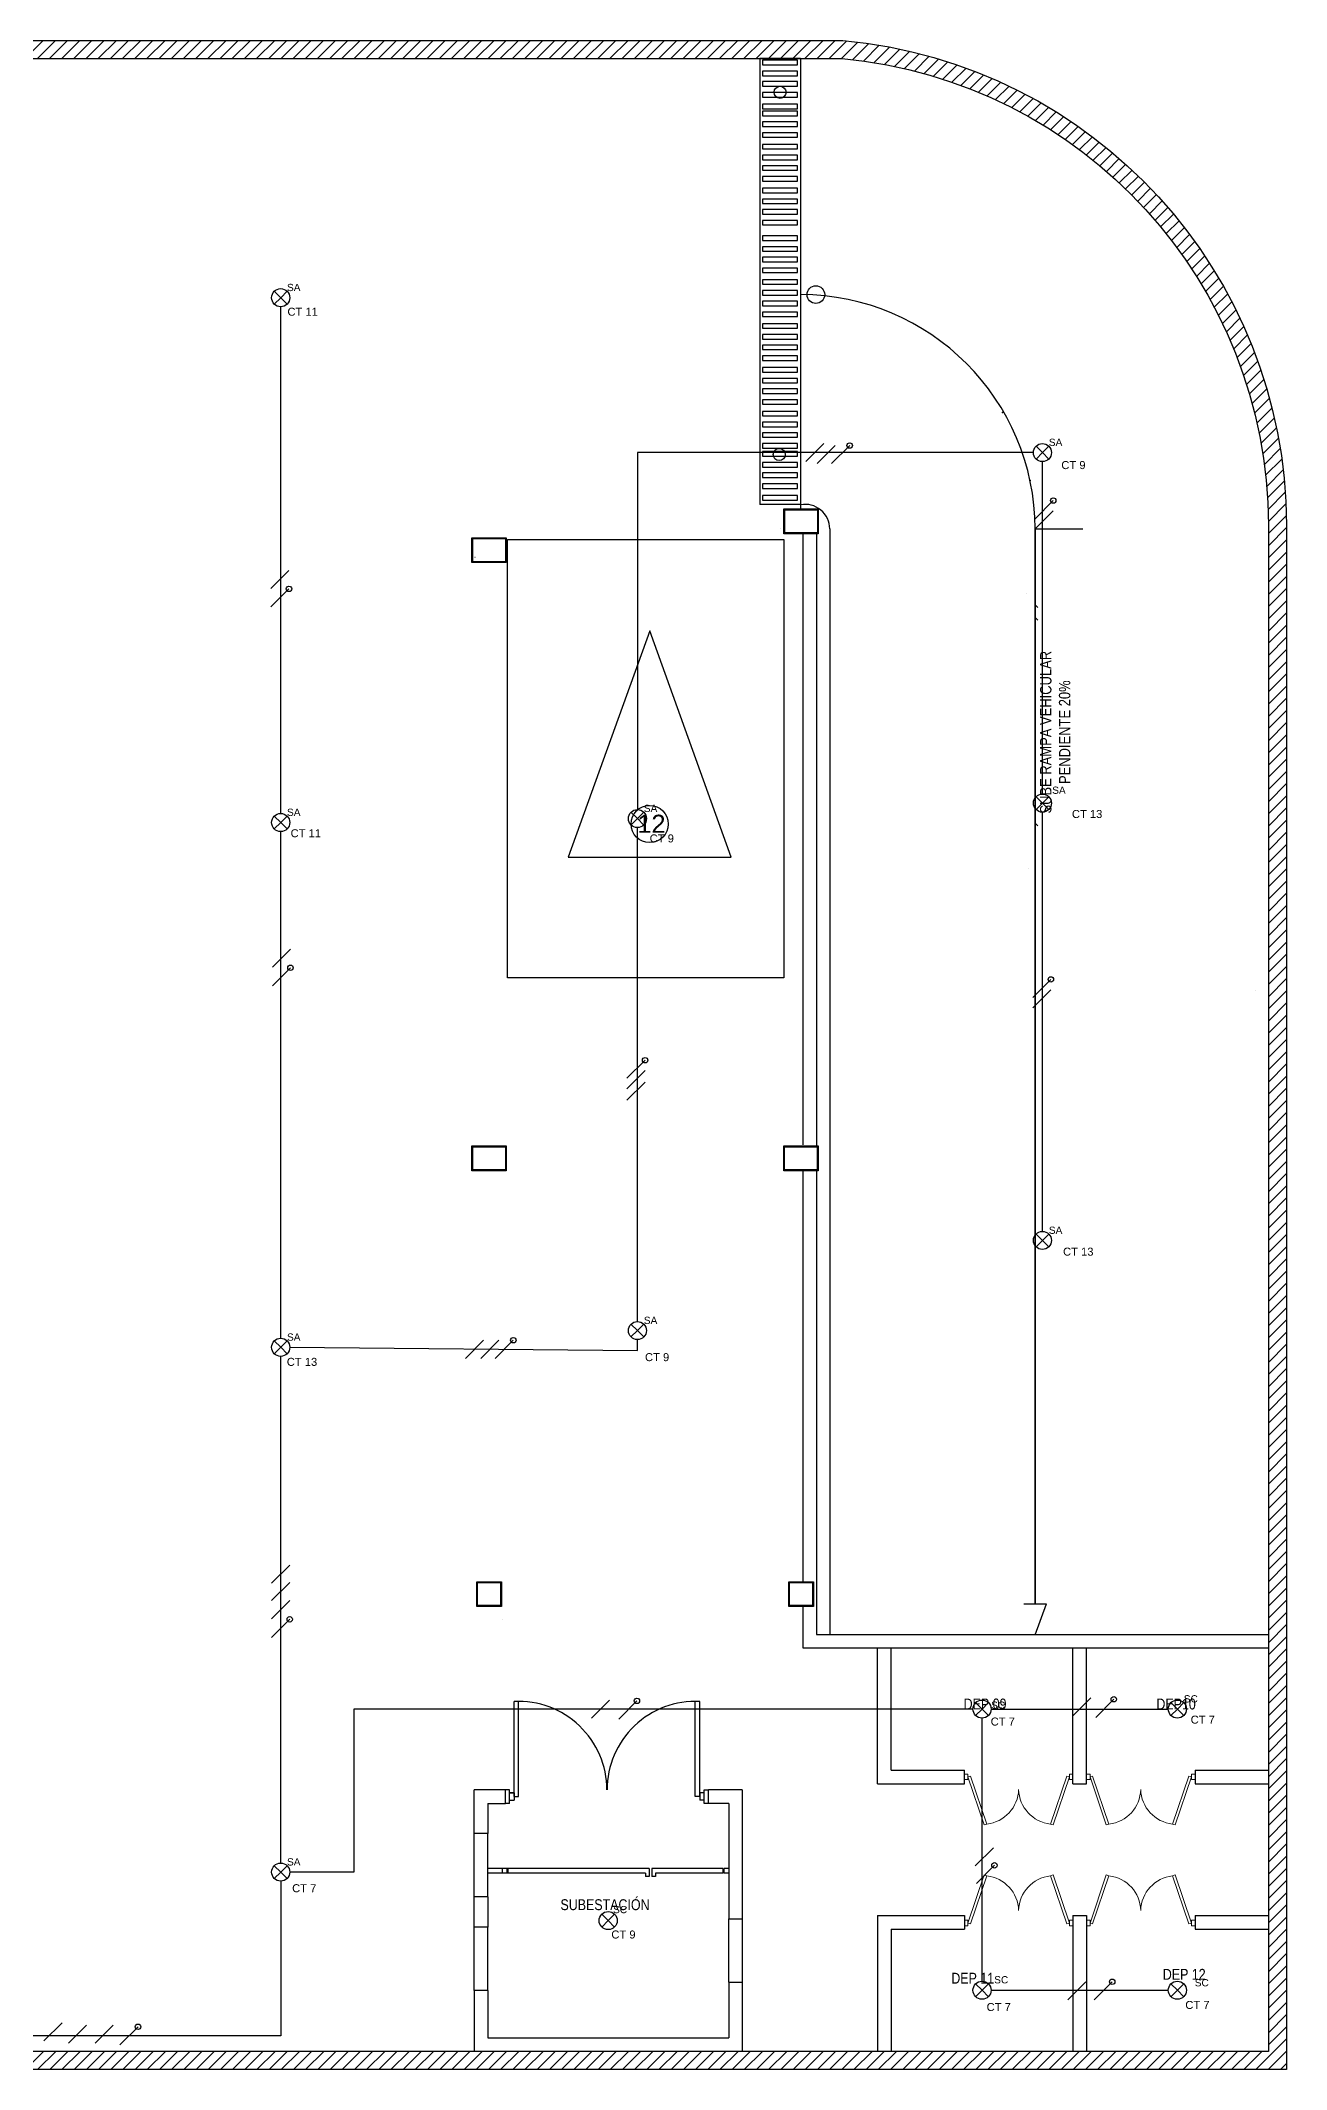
# Model space of a CAD drawing. Header units: metres. Extents: x 0 to 113, y -32 to 21.
# Drawn here: x 41.75 to 55.53, y -32.21 to -9.79 of the extents above; entities that cross this region are included whole.
import ezdxf

# ---------------------------------------------------------------- set-up
doc = ezdxf.new("R2010")
doc.units = ezdxf.units.M
doc.header["$LTSCALE"] = 0.5
doc.linetypes.add('ACAD_ISO02W100', pattern=[15, 12, -3])
doc.linetypes.add('ACAD_ISO10W100', pattern=[18, 12, -3, 0, -3])
for name, color, linetype in [('EDIFICIO', 8, 'Continuous'), ('FASES', 7, 'Continuous'), ('LUMINARIA', 1, 'Continuous'), ('PUNTO LUMINARIA', 7, 'Continuous'), ('TABLA', 7, 'Continuous'), ('TUBERIA-TECHO-PARED', 7, 'Continuous')]:
    doc.layers.add(name, color=color, linetype=linetype)
doc.layers.add('puertas', color=34, linetype='Continuous', lineweight=9)
doc.styles.add('ROMANS', font='ROMANS.shx')
doc.styles.get("Standard").update_dxf_attribs({"font": 'arial.ttf'})

# ---------------------------------------------------------------- blocks, each defined once
blk = doc.blocks.new('pi')
at = {"layer": 'puertas'}
for p, q in [((1300.377, 1044.61), (1300.405, 1044.62)), ((1300.377, 1044.61), (1300.557, 1044.079)), ((1300.405, 1044.62), (1300.586, 1044.089)), ((1301.29, 1044.089), (1301.471, 1044.62)), ((1301.319, 1044.079), (1301.499, 1044.61)), ((1301.499, 1044.61), (1301.471, 1044.62)), ((1301.471, 1044.62), (1301.499, 1044.61)), ((1300.557, 1044.079), (1300.586, 1044.089)), ((1301.29, 1044.089), (1301.319, 1044.079))]:
    blk.add_line(p, q, dxfattribs=at)
for points in [[(1300.338, 1044.641), (1300.377, 1044.641), (1300.377, 1044.58), (1300.338, 1044.58)], [(1301.499, 1044.641), (1301.538, 1044.641), (1301.538, 1044.58), (1301.499, 1044.58)]]:
    blk.add_lwpolyline(points, close=True, dxfattribs=at)
for centre, start, end in [((1300.544, 1044.481), 276.1123, 358.675), ((1301.332, 1044.481), 181.325, 263.8877)]:
    blk.add_arc(centre, 0.394, start, end, dxfattribs=at)
blk = doc.blocks.new('*U158')
at = {"layer": 'LUMINARIA'}
for q in [(-0.071, 0.071), (-0.071, -0.071), (0.071, 0.071), (0.071, -0.071)]:
    blk.add_line((0, 0), q, dxfattribs=at)
blk.add_circle((0, 0), 0.1, dxfattribs=at)
blk = doc.blocks.new('*U159')
at = {"layer": 'LUMINARIA'}
for q in [(-0.071, 0.071), (-0.071, -0.071), (0.071, 0.071), (0.071, -0.071)]:
    blk.add_line((0, 0), q, dxfattribs=at)
blk.add_circle((0, 0), 0.1, dxfattribs=at)
blk = doc.blocks.new('*U162')
at = {"layer": 'LUMINARIA'}
for q in [(-0.071, 0.071), (-0.071, -0.071), (0.071, 0.071), (0.071, -0.071)]:
    blk.add_line((0, 0), q, dxfattribs=at)
blk.add_circle((0, 0), 0.1, dxfattribs=at)
blk = doc.blocks.new('*U163')
at = {"layer": 'LUMINARIA'}
for q in [(-0.071, 0.071), (-0.071, -0.071), (0.071, 0.071), (0.071, -0.071)]:
    blk.add_line((0, 0), q, dxfattribs=at)
blk.add_circle((0, 0), 0.1, dxfattribs=at)
blk = doc.blocks.new('*U164')
at = {"layer": 'LUMINARIA'}
for q in [(-0.071, 0.071), (-0.071, -0.071), (0.071, 0.071), (0.071, -0.071)]:
    blk.add_line((0, 0), q, dxfattribs=at)
blk.add_circle((0, 0), 0.1, dxfattribs=at)
blk = doc.blocks.new('*U165')
at = {"layer": 'LUMINARIA'}
for q in [(-0.071, 0.071), (-0.071, -0.071), (0.071, 0.071), (0.071, -0.071)]:
    blk.add_line((0, 0), q, dxfattribs=at)
blk.add_circle((0, 0), 0.1, dxfattribs=at)
blk = doc.blocks.new('*U168')
at = {"layer": 'LUMINARIA'}
for q in [(-0.071, 0.071), (-0.071, -0.071), (0.071, 0.071), (0.071, -0.071)]:
    blk.add_line((0, 0), q, dxfattribs=at)
blk.add_circle((0, 0), 0.1, dxfattribs=at)
blk = doc.blocks.new('*U173')
at = {"layer": 'LUMINARIA'}
for q in [(-0.071, 0.071), (-0.071, -0.071), (0.071, 0.071), (0.071, -0.071)]:
    blk.add_line((0, 0), q, dxfattribs=at)
blk.add_circle((0, 0), 0.1, dxfattribs=at)
blk = doc.blocks.new('*U175')
at = {"layer": 'LUMINARIA'}
for q in [(-0.071, 0.071), (-0.071, -0.071), (0.071, 0.071), (0.071, -0.071)]:
    blk.add_line((0, 0), q, dxfattribs=at)
blk.add_circle((0, 0), 0.1, dxfattribs=at)
blk = doc.blocks.new('*U174')
at = {"layer": 'LUMINARIA'}
for q in [(-0.071, 0.071), (-0.071, -0.071), (0.071, 0.071), (0.071, -0.071)]:
    blk.add_line((0, 0), q, dxfattribs=at)
blk.add_circle((0, 0), 0.1, dxfattribs=at)
blk = doc.blocks.new('*U177')
at = {"layer": 'LUMINARIA'}
for q in [(-0.071, 0.071), (-0.071, -0.071), (0.071, 0.071), (0.071, -0.071)]:
    blk.add_line((0, 0), q, dxfattribs=at)
blk.add_circle((0, 0), 0.1, dxfattribs=at)
blk = doc.blocks.new('*U178')
at = {"layer": 'LUMINARIA'}
for q in [(-0.071, 0.071), (-0.071, -0.071), (0.071, 0.071), (0.071, -0.071)]:
    blk.add_line((0, 0), q, dxfattribs=at)
blk.add_circle((0, 0), 0.1, dxfattribs=at)
blk = doc.blocks.new('*U179')
at = {"layer": 'LUMINARIA'}
for q in [(-0.071, 0.071), (-0.071, -0.071), (0.071, 0.071), (0.071, -0.071)]:
    blk.add_line((0, 0), q, dxfattribs=at)
blk.add_circle((0, 0), 0.1, dxfattribs=at)
blk = doc.blocks.new('*U180')
at = {"layer": 'LUMINARIA'}
for q in [(-0.071, 0.071), (-0.071, -0.071), (0.071, 0.071), (0.071, -0.071)]:
    blk.add_line((0, 0), q, dxfattribs=at)
blk.add_circle((0, 0), 0.1, dxfattribs=at)
blk = doc.blocks.new('FASE')
at = {"layer": 'FASES', "ltscale": 0.5}
blk.add_line((-0.1, -0.1), (0.1, 0.1), dxfattribs=at)
blk = doc.blocks.new('FASE NEUTRO')
at = {"layer": 'FASES', "ltscale": 0.5}
h = blk.add_hatch(dxfattribs=at)
h.set_pattern_fill('ANGLE', color=256)
h.set_pattern_definition([(0, (0, 0), (0, 6.985), [5.08, -1.905]), (90, (0, 0), (-6.985, 4e-16), [5.08, -1.905])])
h.paths.add_polyline_path([(0.07, 0.1, 1), (0.13, 0.1, 1)])
blk.add_lwpolyline([(-0.1, -0.1), (0.1, 0.1)], dxfattribs=at)
blk.add_circle((0.1, 0.1), 0.03, dxfattribs=at)

msp = doc.modelspace()

# ---------------------------------------------------------------- hatches: boundary and pattern name
at = {"layer": 'EDIFICIO'}
h = msp.add_hatch(dxfattribs=at)
h.set_pattern_fill('ANSI31', color=252, scale=0.03, style=0)
h.set_pattern_definition([(45, (-695.46298, -1140.23354), (-0.067351921, 0.067351921), [])])
h.paths.add_polyline_path([(50.625, -9.787), (19.658, -9.787), (19.658, -12.619), (19.658, -18.056), (19.658, -32.21), (41.512, -32.21), (55.528, -32.21), (55.528, -15.141, 0.387418)])
h.paths.add_polyline_path([(50.616, -9.987, -0.386911), (55.328, -15.142), (55.328, -32.01), (41.512, -32.01), (19.858, -32.01), (19.858, -18.056), (19.858, -12.619), (19.858, -9.987)], flags=16)

# ---------------------------------------------------------------- linework, layer by layer
at = {"layer": 'EDIFICIO', "color": 252}
for p, q in [((49.707, -9.987), (49.707, -14.914)), ((50.157, -9.987), (49.707, -9.987)), ((50.157, -9.987), (50.157, -14.955)), ((50.157, -14.914), (49.707, -14.914)), ((49.934, -15.185), (49.934, -15.185)), ((50.182, -15.247), (50.182, -21.993)), ((50.332, -15.247), (50.332, -22.002)), ((50.478, -15.185), (50.478, -27.402)), ((52.75, -27.065), (52.75, -15.185)), ((52.75, -15.185), (53.278, -15.185)), ((52.65, -15.9), (52.65, -15.9)), ((52.75, -16.024), (52.779, -16.052)), ((52.75, -16.165), (52.779, -16.194)), ((52.75, -18.438), (52.779, -18.466)), ((52.679, -18.933), (52.679, -18.933)), ((50.182, -22.278), (50.182, -26.82)), ((50.332, -22.278), (50.332, -27.402)), ((50.182, -27.094), (50.182, -27.146)), ((52.626, -27.065), (52.875, -27.064)), ((52.75, -27.04), (52.75, -27.04)), ((52.75, -27.405), (52.875, -27.064)), ((46.862, -27.235), (46.862, -27.235)), ((50.182, -27.146), (50.182, -27.552)), ((50.182, -27.552), (52.197, -27.552)), ((50.332, -27.402), (55.328, -27.402)), ((51.006, -29.052), (51.006, -27.552)), ((51.156, -28.902), (51.156, -27.552)), ((52.197, -27.552), (55.328, -27.552)), ((52.75, -27.405), (52.75, -27.402)), ((53.167, -29.052), (53.167, -27.552)), ((53.317, -29.052), (53.317, -27.552)), ((46.989, -29.194), (46.989, -28.144)), ((47.039, -29.194), (47.039, -28.144)), ((48.992, -29.194), (48.992, -28.144)), ((49.042, -29.194), (49.042, -28.144)), ((51.156, -28.902), (51.967, -28.902)), ((51.967, -29.052), (51.967, -28.902)), ((54.517, -28.902), (55.328, -28.902)), ((54.517, -28.902), (54.517, -29.052)), ((46.894, -29.121), (46.547, -29.121)), ((46.547, -29.603), (46.547, -29.121)), ((46.894, -29.271), (46.894, -29.121)), ((46.939, -29.121), (46.894, -29.121)), ((46.939, -29.271), (46.939, -29.121)), ((49.092, -29.121), (49.138, -29.121)), ((49.092, -29.271), (49.092, -29.121)), ((49.512, -29.121), (49.138, -29.121)), ((49.138, -29.271), (49.138, -29.121)), ((49.512, -29.121), (49.512, -30.547)), ((51.006, -29.052), (51.967, -29.052)), ((53.167, -29.052), (53.317, -29.052)), ((54.517, -29.052), (55.328, -29.052)), ((46.697, -29.271), (46.894, -29.271)), ((46.697, -29.271), (46.697, -29.603)), ((46.939, -29.271), (46.894, -29.271)), ((46.989, -29.153), (46.939, -29.153)), ((46.939, -29.153), (46.989, -29.153)), ((46.939, -29.235), (46.989, -29.235)), ((46.989, -29.153), (46.989, -29.235)), ((46.989, -29.194), (47.039, -29.194)), ((49.042, -29.194), (48.992, -29.194)), ((49.092, -29.153), (49.042, -29.153)), ((49.042, -29.153), (49.042, -29.235)), ((49.092, -29.235), (49.042, -29.235)), ((49.138, -29.271), (49.092, -29.271)), ((49.362, -29.271), (49.138, -29.271)), ((49.362, -29.271), (49.362, -30.547)), ((46.547, -30.303), (46.547, -29.603)), ((46.697, -29.603), (46.547, -29.603)), ((46.697, -30.303), (46.697, -29.603)), ((48.481, -29.99), (46.697, -29.99)), ((48.442, -30.04), (46.697, -30.04)), ((46.912, -29.99), (46.862, -29.99)), ((46.862, -30.04), (46.862, -29.99)), ((46.912, -30.04), (46.862, -30.04)), ((46.912, -30.04), (46.912, -29.99)), ((46.922, -30.04), (46.922, -29.99)), ((48.442, -30.04), (48.442, -30.078)), ((48.481, -29.99), (48.481, -30.078)), ((49.302, -29.99), (48.511, -29.99)), ((48.57, -29.99), (48.511, -29.99)), ((48.511, -29.99), (48.511, -30.078)), ((49.302, -30.04), (48.552, -30.04)), ((48.552, -30.04), (48.552, -30.078)), ((49.302, -30.04), (49.302, -29.99)), ((49.362, -29.99), (49.312, -29.99)), ((49.312, -30.04), (49.312, -29.99)), ((49.362, -30.04), (49.312, -30.04)), ((49.362, -29.99), (49.362, -30.04)), ((48.481, -30.078), (48.442, -30.078)), ((48.552, -30.078), (48.511, -30.078)), ((46.697, -30.303), (46.547, -30.303)), ((46.547, -30.638), (46.547, -30.303)), ((46.697, -30.303), (46.697, -30.638)), ((46.547, -31.338), (46.547, -30.638)), ((46.697, -30.638), (46.547, -30.638)), ((46.697, -31.338), (46.697, -30.638)), ((49.362, -31.247), (49.362, -30.547)), ((49.362, -30.547), (49.512, -30.547)), ((49.512, -30.547), (49.512, -31.247)), ((51.006, -30.51), (51.967, -30.51)), ((51.006, -30.51), (51.006, -32.01)), ((51.156, -30.66), (51.967, -30.66)), ((51.156, -30.66), (51.156, -32.01)), ((51.967, -30.51), (51.967, -30.66)), ((53.167, -30.51), (53.317, -30.51)), ((53.167, -30.51), (53.167, -32.01)), ((53.317, -30.51), (53.317, -32.01)), ((53.317, -30.51), (53.317, -32.01)), ((54.517, -30.51), (54.517, -30.66)), ((54.517, -30.51), (55.328, -30.51)), ((54.517, -30.66), (55.328, -30.66)), ((46.547, -31.338), (46.547, -32.01)), ((46.697, -31.338), (46.547, -31.338)), ((46.697, -31.338), (46.697, -31.86)), ((49.362, -31.247), (49.362, -31.86)), ((49.362, -31.247), (49.512, -31.247)), ((49.512, -31.247), (49.512, -32.01)), ((46.697, -31.86), (49.362, -31.86))]:
    msp.add_line(p, q, dxfattribs=at)
at = {"layer": 'EDIFICIO', "color": 252, "ltscale": 6}
for p, q in [((52.75, -15.185), (52.75, -27.065)), ((52.75, -27.402), (52.75, -27.405))]:
    msp.add_line(p, q, dxfattribs=at)
at = {"layer": 'EDIFICIO', "color": 252, "ltscale": 0.05}
msp.add_line((46.557, -15.499), (46.555, -15.499), dxfattribs=at)
at = {"layer": 'EDIFICIO', "color": 252}
msp.add_lwpolyline([(55.528, -15.141), (55.528, -32.21), (41.512, -32.21), (19.658, -32.21), (19.658, -18.056), (19.658, -12.619), (19.658, -9.787), (50.625, -9.787, -0.387418), (55.528, -15.141)], format="xyb", dxfattribs=at)
msp.add_lwpolyline([(55.528, -15.141), (55.528, -32.21), (41.512, -32.21), (19.658, -32.21), (19.658, -18.056), (19.658, -12.619), (19.658, -9.787), (50.625, -9.787, -0.387418), (55.528, -15.141)], format="xyb", dxfattribs=at)
msp.add_lwpolyline([(55.528, -15.141), (55.528, -32.21), (41.512, -32.21), (19.658, -32.21), (19.658, -18.056), (19.658, -12.619), (19.658, -9.787), (50.625, -9.787, -0.387418), (55.528, -15.141)], format="xyb", dxfattribs=at)
msp.add_lwpolyline([(55.328, -15.142), (55.328, -32.01), (41.512, -32.01), (19.858, -32.01), (19.858, -18.056), (19.858, -12.619), (19.858, -9.987), (50.616, -9.987, -0.386911)], format="xyb", close=True, dxfattribs=at)
for points in [[(49.735, -10.005), (49.735, -10.055), (50.121, -10.055), (50.121, -10.005)], [(49.735, -10.005), (49.735, -10.055), (50.121, -10.055), (50.121, -10.005)], [(49.735, -10.125), (49.735, -10.175), (50.121, -10.175), (50.121, -10.125)], [(49.735, -10.125), (49.735, -10.175), (50.121, -10.175), (50.121, -10.125)], [(49.735, -10.241), (49.735, -10.291), (50.121, -10.291), (50.121, -10.241)], [(49.735, -10.241), (49.735, -10.291), (50.121, -10.291), (50.121, -10.241)], [(49.735, -10.361), (49.735, -10.411), (50.121, -10.411), (50.121, -10.361)], [(49.735, -10.361), (49.735, -10.411), (50.121, -10.411), (50.121, -10.361)], [(49.735, -10.49), (49.735, -10.54), (50.121, -10.54), (50.121, -10.49)], [(49.735, -10.49), (49.735, -10.54), (50.121, -10.54), (50.121, -10.49)], [(49.735, -10.569), (49.735, -10.619), (50.121, -10.619), (50.121, -10.569)], [(49.735, -10.569), (49.735, -10.619), (50.121, -10.619), (50.121, -10.569)], [(49.735, -10.685), (49.735, -10.735), (50.121, -10.735), (50.121, -10.685)], [(49.735, -10.685), (49.735, -10.735), (50.121, -10.735), (50.121, -10.685)], [(49.735, -10.805), (49.735, -10.855), (50.121, -10.855), (50.121, -10.805)], [(49.735, -10.805), (49.735, -10.855), (50.121, -10.855), (50.121, -10.805)], [(49.735, -10.934), (49.735, -10.984), (50.121, -10.984), (50.121, -10.934)], [(49.735, -10.934), (49.735, -10.984), (50.121, -10.984), (50.121, -10.934)], [(49.735, -11.054), (49.735, -11.104), (50.121, -11.104), (50.121, -11.054)], [(49.735, -11.054), (49.735, -11.104), (50.121, -11.104), (50.121, -11.054)], [(49.735, -11.17), (49.735, -11.22), (50.121, -11.22), (50.121, -11.17)], [(49.735, -11.17), (49.735, -11.22), (50.121, -11.22), (50.121, -11.17)], [(49.735, -11.29), (49.735, -11.34), (50.121, -11.34), (50.121, -11.29)], [(49.735, -11.29), (49.735, -11.34), (50.121, -11.34), (50.121, -11.29)], [(49.735, -11.419), (49.735, -11.469), (50.121, -11.469), (50.121, -11.419)], [(49.735, -11.419), (49.735, -11.469), (50.121, -11.469), (50.121, -11.419)], [(49.735, -11.539), (49.735, -11.589), (50.121, -11.589), (50.121, -11.539)], [(49.735, -11.539), (49.735, -11.589), (50.121, -11.589), (50.121, -11.539)], [(49.735, -11.655), (49.735, -11.705), (50.121, -11.705), (50.121, -11.655)], [(49.735, -11.655), (49.735, -11.705), (50.121, -11.705), (50.121, -11.655)], [(49.735, -11.775), (49.735, -11.825), (50.121, -11.825), (50.121, -11.775)], [(49.735, -11.775), (49.735, -11.825), (50.121, -11.825), (50.121, -11.775)], [(49.735, -11.946), (49.735, -11.996), (50.121, -11.996), (50.121, -11.946)], [(49.735, -11.946), (49.735, -11.996), (50.121, -11.996), (50.121, -11.946)], [(49.735, -12.065), (49.735, -12.115), (50.121, -12.115), (50.121, -12.065)], [(49.735, -12.065), (49.735, -12.115), (50.121, -12.115), (50.121, -12.065)], [(49.735, -12.182), (49.735, -12.232), (50.121, -12.232), (50.121, -12.182)], [(49.735, -12.182), (49.735, -12.232), (50.121, -12.232), (50.121, -12.182)], [(49.735, -12.302), (49.735, -12.352), (50.121, -12.352), (50.121, -12.302)], [(49.735, -12.302), (49.735, -12.352), (50.121, -12.352), (50.121, -12.302)], [(49.735, -12.431), (49.735, -12.481), (50.121, -12.481), (50.121, -12.431)], [(49.735, -12.431), (49.735, -12.481), (50.121, -12.481), (50.121, -12.431)], [(49.735, -12.55), (49.735, -12.6), (50.121, -12.6), (50.121, -12.55)], [(49.735, -12.55), (49.735, -12.6), (50.121, -12.6), (50.121, -12.55)], [(49.735, -12.667), (49.735, -12.717), (50.121, -12.717), (50.121, -12.667)], [(49.735, -12.667), (49.735, -12.717), (50.121, -12.717), (50.121, -12.667)], [(49.735, -12.787), (49.735, -12.837), (50.121, -12.837), (50.121, -12.787)], [(49.735, -12.787), (49.735, -12.837), (50.121, -12.837), (50.121, -12.787)], [(49.735, -12.916), (49.735, -12.966), (50.121, -12.966), (50.121, -12.916)], [(49.735, -12.916), (49.735, -12.966), (50.121, -12.966), (50.121, -12.916)], [(49.735, -13.036), (49.735, -13.086), (50.121, -13.086), (50.121, -13.036)], [(49.735, -13.036), (49.735, -13.086), (50.121, -13.086), (50.121, -13.036)], [(49.735, -13.152), (49.735, -13.202), (50.121, -13.202), (50.121, -13.152)], [(49.735, -13.152), (49.735, -13.202), (50.121, -13.202), (50.121, -13.152)], [(49.735, -13.272), (49.735, -13.322), (50.121, -13.322), (50.121, -13.272)], [(49.735, -13.272), (49.735, -13.322), (50.121, -13.322), (50.121, -13.272)], [(49.735, -13.401), (49.735, -13.451), (50.121, -13.451), (50.121, -13.401)], [(49.735, -13.401), (49.735, -13.451), (50.121, -13.451), (50.121, -13.401)], [(49.735, -13.521), (49.735, -13.571), (50.121, -13.571), (50.121, -13.521)], [(49.735, -13.521), (49.735, -13.571), (50.121, -13.571), (50.121, -13.521)], [(49.735, -13.637), (49.735, -13.687), (50.121, -13.687), (50.121, -13.637)], [(49.735, -13.637), (49.735, -13.687), (50.121, -13.687), (50.121, -13.637)], [(49.735, -13.757), (49.735, -13.807), (50.121, -13.807), (50.121, -13.757)], [(49.735, -13.757), (49.735, -13.807), (50.121, -13.807), (50.121, -13.757)], [(49.735, -13.886), (49.735, -13.936), (50.121, -13.936), (50.121, -13.886)], [(49.735, -13.886), (49.735, -13.936), (50.121, -13.936), (50.121, -13.886)], [(49.735, -14.006), (49.735, -14.056), (50.121, -14.056), (50.121, -14.006)], [(49.735, -14.006), (49.735, -14.056), (50.121, -14.056), (50.121, -14.006)], [(49.735, -14.122), (49.735, -14.172), (50.121, -14.172), (50.121, -14.122)], [(49.735, -14.122), (49.735, -14.172), (50.121, -14.172), (50.121, -14.122)], [(49.735, -14.242), (49.735, -14.292), (50.121, -14.292), (50.121, -14.242)], [(49.735, -14.242), (49.735, -14.292), (50.121, -14.292), (50.121, -14.242)], [(49.735, -14.33), (49.735, -14.38), (50.121, -14.38), (50.121, -14.33)], [(49.735, -14.33), (49.735, -14.38), (50.121, -14.38), (50.121, -14.33)], [(49.735, -14.45), (49.735, -14.5), (50.121, -14.5), (50.121, -14.45)], [(49.735, -14.45), (49.735, -14.5), (50.121, -14.5), (50.121, -14.45)], [(49.735, -14.566), (49.735, -14.616), (50.121, -14.616), (50.121, -14.566)], [(49.735, -14.566), (49.735, -14.616), (50.121, -14.616), (50.121, -14.566)], [(49.735, -14.686), (49.735, -14.736), (50.121, -14.736), (50.121, -14.686)], [(49.735, -14.686), (49.735, -14.736), (50.121, -14.736), (50.121, -14.686)], [(49.735, -14.815), (49.735, -14.865), (50.121, -14.865), (50.121, -14.815)], [(49.735, -14.815), (49.735, -14.865), (50.121, -14.865), (50.121, -14.815)], [(50.352, -15.238), (49.971, -15.238), (49.971, -14.962), (50.352, -14.962)], [(46.902, -15.557), (46.522, -15.557), (46.522, -15.282), (46.902, -15.282)], [(46.916, -15.303), (49.97, -15.303), (49.97, -20.146), (46.916, -20.146)], [(48.488, -16.311), (47.588, -18.811), (49.388, -18.811)], [(46.902, -22.278), (46.522, -22.278), (46.522, -22.002), (46.902, -22.002)], [(50.351, -22.278), (49.97, -22.278), (49.97, -22.002), (50.351, -22.002)], [(46.575, -26.82), (46.848, -26.82), (46.848, -27.094), (46.575, -27.094)], [(46.575, -26.82), (46.848, -26.82), (46.848, -27.094), (46.575, -27.094)], [(46.575, -26.82), (46.848, -26.82), (46.848, -27.094), (46.575, -27.094)], [(50.298, -27.094), (50.025, -27.094), (50.025, -26.82), (50.298, -26.82)], [(50.298, -27.094), (50.025, -27.094), (50.025, -26.82), (50.298, -26.82)], [(50.298, -27.094), (50.025, -27.094), (50.025, -26.82), (50.298, -26.82)], [(50.298, -27.094), (50.025, -27.094), (50.025, -26.82), (50.298, -26.82)], [(50.298, -27.094), (50.025, -27.094), (50.025, -26.82), (50.298, -26.82)]]:
    msp.add_lwpolyline(points, close=True, dxfattribs=at)
for points in [[(50.342, -15.228), (49.981, -15.228), (49.981, -14.972), (50.342, -14.972), (50.342, -15.228)], [(46.892, -15.547), (46.532, -15.547), (46.532, -15.292), (46.892, -15.292), (46.892, -15.547)], [(46.892, -22.268), (46.532, -22.268), (46.532, -22.012), (46.892, -22.012), (46.892, -22.268)], [(46.892, -22.268), (46.532, -22.268), (46.532, -22.012), (46.892, -22.012), (46.892, -22.268)], [(46.892, -22.268), (46.532, -22.268), (46.532, -22.012), (46.892, -22.012), (46.892, -22.268)], [(50.341, -22.268), (49.98, -22.268), (49.98, -22.012), (50.341, -22.012), (50.341, -22.268)], [(46.585, -26.83), (46.838, -26.83), (46.838, -27.084), (46.585, -27.084), (46.585, -26.83)], [(46.585, -26.83), (46.838, -26.83), (46.838, -27.084), (46.585, -27.084), (46.585, -26.83)], [(46.585, -26.83), (46.838, -26.83), (46.838, -27.084), (46.585, -27.084), (46.585, -26.83)], [(46.819, -26.83), (46.838, -26.83), (46.838, -27.084), (46.819, -27.084)], [(46.819, -26.83), (46.838, -26.83), (46.838, -27.084), (46.819, -27.084)], [(50.288, -27.084), (50.035, -27.084), (50.035, -26.83), (50.288, -26.83), (50.288, -27.084)], [(50.288, -27.084), (50.035, -27.084), (50.035, -26.83), (50.288, -26.83), (50.288, -27.084)], [(50.288, -27.084), (50.035, -27.084), (50.035, -26.83), (50.288, -26.83), (50.288, -27.084)], [(50.288, -27.084), (50.035, -27.084), (50.035, -26.83), (50.288, -26.83), (50.288, -27.084)], [(50.288, -27.084), (50.035, -27.084), (50.035, -26.83), (50.288, -26.83), (50.288, -27.084)], [(55.528, -32.21), (50.161, -32.21)]]:
    msp.add_lwpolyline(points, dxfattribs=at)
at = {"layer": 'EDIFICIO', "color": 252, "linetype": 'ACAD_ISO02W100', "ltscale": 0.03}
msp.add_lwpolyline([(55.187, -20.283), (55.187, -20.283)], close=True, dxfattribs=at)
msp.add_lwpolyline([(55.187, -20.283), (55.187, -20.283)], close=True, dxfattribs=at)
at = {"layer": 'EDIFICIO', "color": 252}
for centre, radius in [((49.929, -10.359), 0.0666), ((49.929, -10.359), 0.0666), ((50.325, -12.595), 0.0976), ((49.92, -14.362), 0.0666), ((49.92, -14.362), 0.0666), ((48.488, -18.446), 0.205)]:
    msp.add_circle(centre, radius, dxfattribs=at)
at = {"layer": 'EDIFICIO', "color": 252, "ltscale": 6}
msp.add_arc((50.153, -15.192), 2.597, 0.154, 89.8681, dxfattribs=at)
at = {"layer": 'EDIFICIO', "color": 252}
for centre, radius, start, end in [((50.206, -15.185), 0.272, 0.0005, 100.4212), ((47.037, -29.121), 0.978, 0.0487, 92.8113), ((48.994, -29.121), 0.978, 87.1887, 179.9513)]:
    msp.add_arc(centre, radius, start, end, dxfattribs=at)
at = {"layer": 'EDIFICIO', "color": 252, "linetype": 'ACAD_ISO10W100'}
for p in [(52.39, -13.899), (52.39, -13.899), (52.694, -14.649)]:
    msp.add_point(p, dxfattribs=at)
at = {"layer": 'PUNTO LUMINARIA'}
for p in [(44.408, -12.629, 2.924), (52.83, -14.341, 5.932), (48.352, -18.386, 2.924), (44.408, -18.429, 2.924), (52.83, -23.048, 5.932), (48.352, -24.044, 2.924), (44.408, -24.229, 2.924), (52.162, -28.227), (54.322, -28.227, 2.87), (44.408, -30.029, 2.924), (48.029, -30.565, 3), (52.162, -31.335, 2.87), (54.322, -31.335, 2.87)]:
    msp.add_point(p, dxfattribs=at)
at = {"layer": 'TUBERIA-TECHO-PARED', "ltscale": 0.5}
for p, q in [((52.83, -18.115, 5.932), (52.83, -14.441, 5.932)), ((52.83, -22.948, 5.932), (52.83, -18.315, 5.932))]:
    msp.add_line(p, q, dxfattribs=at)
for points, elevation in [([(44.408, -18.329), (44.408, -12.729)], 2.924), ([(52.73, -14.341), (48.352, -14.341), (48.352, -18.286)], 5.932), ([(44.408, -24.129), (44.408, -18.529)], 2.924), ([(48.352, -23.944), (48.352, -18.486)], 2.924), ([(44.508, -24.229), (48.352, -24.265), (48.352, -24.144)], 2.924), ([(44.408, -29.929), (44.408, -24.329)], 2.924), ([(52.162, -31.235), (52.162, -28.327)], 2.87), ([(44.408, -30.129), (44.408, -31.84), (40.453, -31.839)], 2.924), ([(52.262, -31.335), (54.222, -31.335)], 2.87)]:
    msp.add_lwpolyline(points, dxfattribs=dict(at, elevation=elevation))
for points in [[(52.062, -28.227), (45.216, -28.227), (45.216, -30.029), (44.508, -30.029)], [(52.262, -28.227), (54.222, -28.227)]]:
    msp.add_lwpolyline(points, dxfattribs=at)

# ---------------------------------------------------------------- block references
at = {"layer": 'EDIFICIO', "color": 252}
msp.add_blockref('pi', (-1248.371, -1073.587), dxfattribs=at)
at = {"layer": 'EDIFICIO', "color": 252, "xscale": -1}
msp.add_blockref('pi', (1354.855, -1073.587), dxfattribs=at)
at = {"layer": 'EDIFICIO', "color": 252, "xscale": -1, "rotation": 180}
msp.add_blockref('pi', (-1248.371, 1014.018), dxfattribs=at)
at = {"layer": 'EDIFICIO', "color": 252, "rotation": 180}
msp.add_blockref('pi', (1354.855, 1014.018), dxfattribs=at)
at = {"layer": 'FASES', "ltscale": 0.5}
for name, p in [('FASE', (50.313, -14.34, 2.51)), ('FASE', (50.438, -14.363, 2.51)), ('FASE NEUTRO', (50.599, -14.363, 2.51)), ('FASE NEUTRO', (52.85, -14.971)), ('FASE', (52.85, -15.085)), ('FASE', (44.4, -15.742, 2.924)), ('FASE NEUTRO', (44.4, -15.947, 2.924)), ('FASE', (44.416, -19.929, 2.924)), ('FASE NEUTRO', (44.416, -20.135, 2.924)), ('FASE NEUTRO', (52.823, -20.263)), ('FASE', (52.823, -20.377)), ('FASE NEUTRO', (48.337, -21.156)), ('FASE', (48.337, -21.271)), ('FASE', (48.337, -21.398)), ('FASE', (46.55, -24.251, 2.51)), ('FASE', (46.72, -24.251, 2.51)), ('FASE NEUTRO', (46.88, -24.251, 2.51)), ('FASE', (44.408, -26.736, 2.924)), ('FASE', (44.408, -26.928, 2.924)), ('FASE', (44.408, -27.129, 2.924)), ('FASE NEUTRO', (44.408, -27.335, 2.924)), ('FASE', (47.943, -28.227)), ('FASE NEUTRO', (48.247, -28.237, 2.51)), ('FASE', (53.267, -28.202)), ('FASE NEUTRO', (53.519, -28.219, 2.51)), ('FASE', (52.188, -29.861)), ('FASE NEUTRO', (52.2, -30.054, 2.51)), ('FASE', (53.211, -31.342)), ('FASE NEUTRO', (53.502, -31.341, 2.51)), ('FASE', (41.891, -31.794)), ('FASE', (42.163, -31.819)), ('FASE', (42.457, -31.819)), ('FASE NEUTRO', (42.731, -31.839, 2.51))]:
    msp.add_blockref(name, p, dxfattribs=at)
at = {"layer": 'LUMINARIA'}
for name, p in [('*U159', (44.408, -12.629, 2.924)), ('*U163', (52.83, -14.341, 5.932)), ('*U174', (52.83, -18.215, 5.932)), ('*U158', (44.408, -18.429, 2.924)), ('*U175', (48.352, -18.386, 2.924)), ('*U162', (52.83, -23.048, 5.932)), ('*U165', (48.352, -24.044, 2.924)), ('*U164', (44.408, -24.229, 2.924)), ('*U177', (52.162, -28.227)), ('*U178', (54.322, -28.227, 2.87)), ('*U168', (44.408, -30.029, 2.924)), ('*U173', (48.029, -30.565, 3)), ('*U179', (52.162, -31.335, 2.87)), ('*U180', (54.322, -31.335, 2.87))]:
    msp.add_blockref(name, p, dxfattribs=at)

# ---------------------------------------------------------------- texts
at = {"layer": 'EDIFICIO', "color": 252, "ltscale": 0.2, "insert": (52.972, -17.431), "char_height": 0.125, "width": 4.70814, "attachment_point": 5, "rotation": 90, "style": 'ROMANS'}
msp.add_mtext('{\\fArial Narrow|b0|i0|c0|p34;SUBE RAMPA VEHICULAR \\PPENDIENTE 20%}', dxfattribs=at)
at = {"layer": 'EDIFICIO', "color": 252}
for s, insert, char_height, width, attachment_point in [('12', (48.352, -18.543), 0.2, 0.22847, 7), ('{\\fArial Narrow|b0|i0|c0|p34;DEP 09}', (51.959, -28.233), 0.12, 0.59583, 7), ('{\\fArial Narrow|b0|i0|c0|p34;DEP10}', (54.09, -28.233), 0.12, 0.59583, 7), ('{\\fArial Narrow|b0|i0|c0|p34;SUBESTACIÓN} ', (47.994, -30.39), 0.12, 0.86959, 5), ('{\\fArial Narrow|b0|i0|c0|p34;DEP 11}', (51.823, -31.262), 0.12, 0.59583, 7), ('{\\fArial Narrow|b0|i0|c0|p34;DEP 12}', (54.161, -31.219), 0.12, 0.59583, 7)]:
    msp.add_mtext(s, dxfattribs=dict(at, insert=insert, char_height=char_height, width=width, attachment_point=attachment_point))
at = {"layer": 'LUMINARIA'}
for s, p in [('CT 11', (44.483, -12.828)), ('CT 9', (53.039, -14.523)), ('CT 13', (53.156, -18.379)), ('CT 11', (44.518, -18.592)), ('CT 9', (48.488, -18.649)), ('CT 13', (53.058, -23.216)), ('CT 13', (44.476, -24.434)), ('CT 9', (48.436, -24.382)), ('CT 9', (48.064, -30.763))]:
    msp.add_text(s, height=0.0884, dxfattribs=at).set_placement(p)
at = {"layer": 'LUMINARIA', "char_height": 0.0884, "width": 0.26876, "attachment_point": 1}
for insert in [(52.258, -28.321), (54.469, -28.3), (44.535, -30.163), (52.213, -31.476), (54.41, -31.453)]:
    msp.add_mtext('CT 7', dxfattribs=dict(at, insert=insert))
at = {"layer": 'TABLA', "ltscale": 0.5, "char_height": 0.08, "attachment_point": 1}
for s, heights, insert in [('SA', [0], (44.478, -12.476, 2.924)), ('SA', [0], (52.901, -14.187, 5.932)), ('SA', [0], (52.938, -18.032, 2.924)), ('SA', [0], (44.478, -18.276, 2.924)), ('SA', [0], (48.423, -18.233, 2.924)), ('SA', [0], (52.901, -22.895, 5.932)), ('SA', [0], (48.423, -23.891, 2.924)), ('SA', [0], (44.478, -24.076, 2.924)), ('SC', [0], (52.262, -28.144, 5.924)), ('SC', [0], (54.393, -28.074, 8.794)), ('SA', [0], (44.478, -29.876, 2.924)), ('SC', [0.0327], (48.083, -30.403)), ('SC', [0], (52.297, -31.179, 5.924)), ('SC', [0], (54.514, -31.212, 5.924))]:
    msp.add_mtext_dynamic_manual_height_columns(s, width=0.13475, gutter_width=12.5, heights=heights, dxfattribs=dict(at, insert=insert))

doc.saveas('drawing.dxf')
